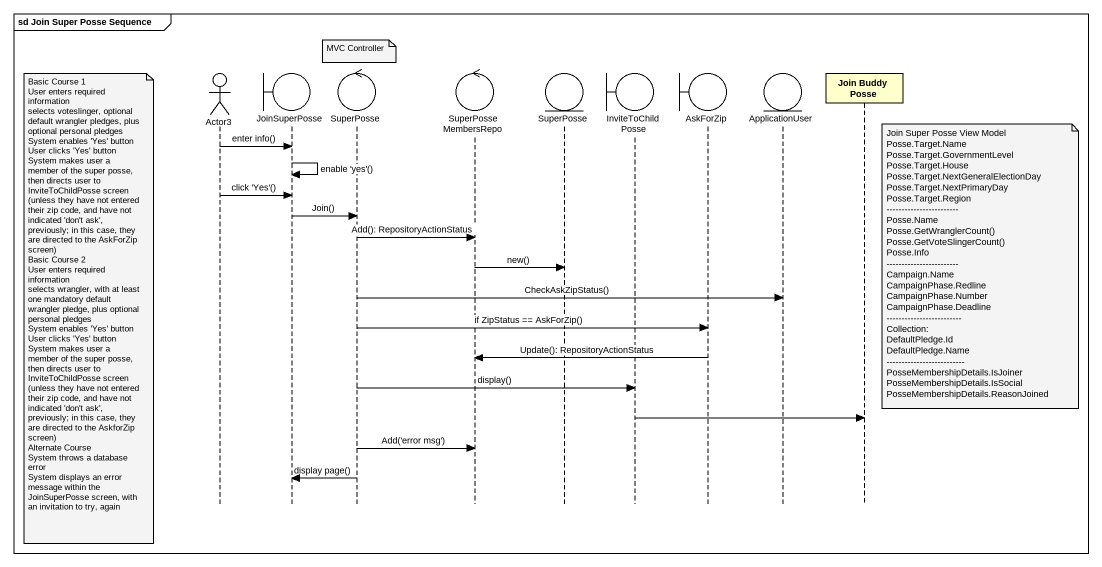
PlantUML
@startuml
mainframe sd Join Super Posse Sequence
hide footbox
actor Actor3
boundary JoinSuperPosse
control SuperPosse
control SuperPosseMembersRepo
entity "SuperPosse" as SuperPosse_2
boundary InviteToChildPosse
boundary AskForZip
entity ApplicationUser
participant "Join Buddy Posse" as Join_Buddy_Posse

note over SuperPosse : MVC Controller
Actor3 -> JoinSuperPosse : enter info()
JoinSuperPosse -> JoinSuperPosse : enable 'yes'()
Actor3 -> JoinSuperPosse : click 'Yes'()
JoinSuperPosse -> SuperPosse : Join()
SuperPosse -> SuperPosseMembersRepo : Add(): RepositoryActionStatus
note right of Join_Buddy_Posse
  Join Super Posse View Model
  Posse.Target.Name
  Posse.Target.GovernmentLevel
  Posse.Target.House
  Posse.Target.NextGeneralElectionDay
  Posse.Target.NextPrimaryDay
  Posse.Target.Region
  ~--~--~--~--~--~--~--~--~--~--~--~--
  Posse.Name
  Posse.GetWranglerCount()
  Posse.GetVoteSlingerCount()
  Posse.Info
  ~--~--~--~--~--~--~--~--~--~--~--~--
  Campaign.Name
  CampaignPhase.Redline
  CampaignPhase.Number
  CampaignPhase.Deadline
  ~--~--~--~--~--~--~--~--~--~--~--~---
  Collection:
  DefaultPledge.Id
  DefaultPledge.Name
  ~--~--~--~--~--~--~--~--~--~--~--~--~--
  PosseMembershipDetails.IsJoiner
  PosseMembershipDetails.IsSocial
  PosseMembershipDetails.ReasonJoined
end note
SuperPosseMembersRepo -> SuperPosse_2 : new()
SuperPosse -> ApplicationUser : CheckAskZipStatus()
note left of Actor3
  Basic Course 1
  User enters required information
  selects voteslinger, optional default wrangler pledges, plus optional personal pledges
  System enables 'Yes' button
  User clicks 'Yes' button
  System makes user a member of the super posse, then directs user to InviteToChildPosse screen (unless they have not entered their zip code, and have not indicated 'don't ask', previously; in this case, they are directed to the AskForZip screen)
  Basic Course 2
  User enters required information
  selects wrangler, with at least one mandatory default wrangler pledge, plus optional personal pledges
  System enables 'Yes' button
  User clicks 'Yes' button
  System makes user a member of the super posse, then directs user to InviteToChildPosse screen (unless they have not entered their zip code, and have not indicated 'don't ask', previously; in this case, they are directed to the AskforZip screen)
  Alternate Course
  System throws a database error
  System displays an error message within the JoinSuperPosse screen, with an invitation to try, again
end note
SuperPosse -> AskForZip : if ZipStatus == AskForZip()
AskForZip -> SuperPosseMembersRepo : Update(): RepositoryActionStatus
SuperPosse -> InviteToChildPosse : display()
InviteToChildPosse -> Join_Buddy_Posse
SuperPosse -> SuperPosseMembersRepo : Add('error msg')
SuperPosse -> JoinSuperPosse : display page()
@enduml
